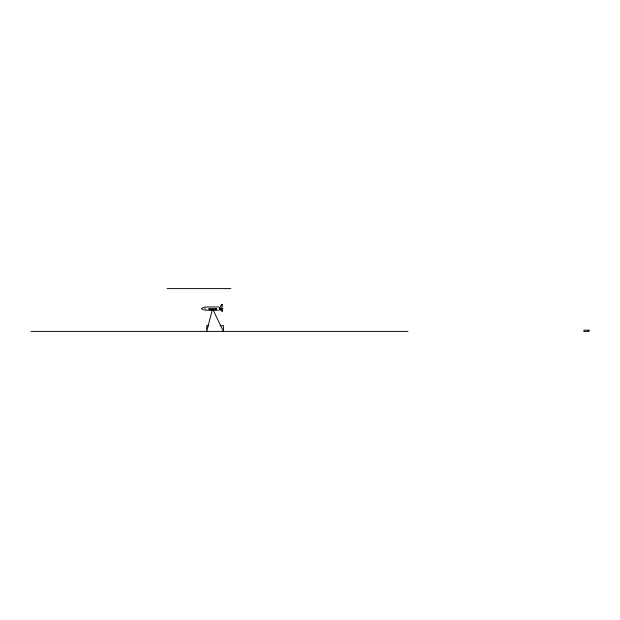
<?xml version="1.0" encoding="UTF-8"?>
<svg xmlns="http://www.w3.org/2000/svg" width="620" height="620" viewBox="0 0 620 620"><rect width="100%" height="100%" fill="white"/><g stroke="black" fill="none" stroke-linecap="round" stroke-linejoin="round"><path stroke-width="0.93" d="M221.542 309.884L222.456 310.108L219.588 308.489L221.658 308.489L222.526 310.992M222.534 304.645L221.658 308.613L219.588 308.636L221.464 309.977M219.976 307.807L221.255 305.102M221.193 305.288L221.627 304.676M222.51 311.101L221.883 311.101M221.542 304.823L222.456 304.552L221.797 304.567M203.802 307.163L201.415 308.582L203.802 310M218.589 310.171L213.179 310.178M167.144 288.61L230.81 288.61M219.48 308.582L221.658 308.597M209.079 308.683L216.194 308.683M212.272 310.178L204.98 310.178L204.98 306.985L218.589 306.993M208.56 325.663L206.716 325.663L206.716 331.39L212.567 308.845L223.433 331.39L223.433 325.663L220.007 325.663M31 331.39L408.014 331.39M220.1 309.272L221.464 310.953M221.658 308.489L222.526 309.899M222.758 308.341L222.758 308.822M219.48 307.156L219.48 310.008M216.194 308.489L216.194 309.752L209.079 309.752L209.079 308.489M589 330.189L583.916 330.189L583.916 331.39L589 331.39L589 330.189"/></g></svg>
